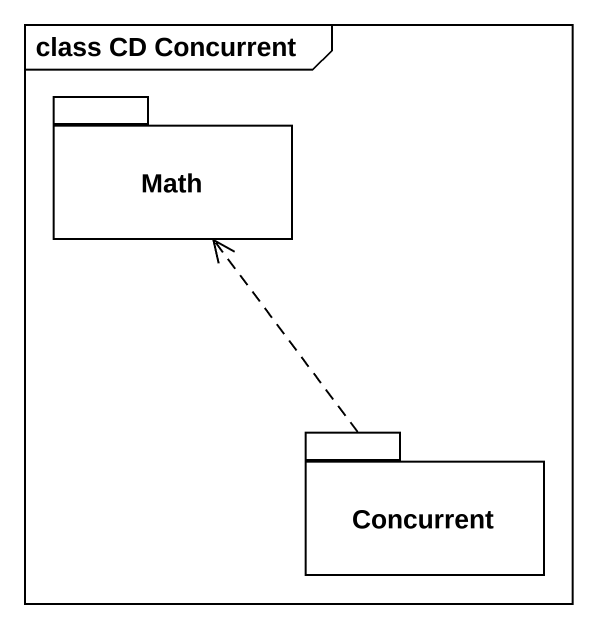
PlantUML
@startuml
mainframe class CD Concurrent
package Math {
}
package Concurrent {
}
Concurrent .up.> Math
@enduml
